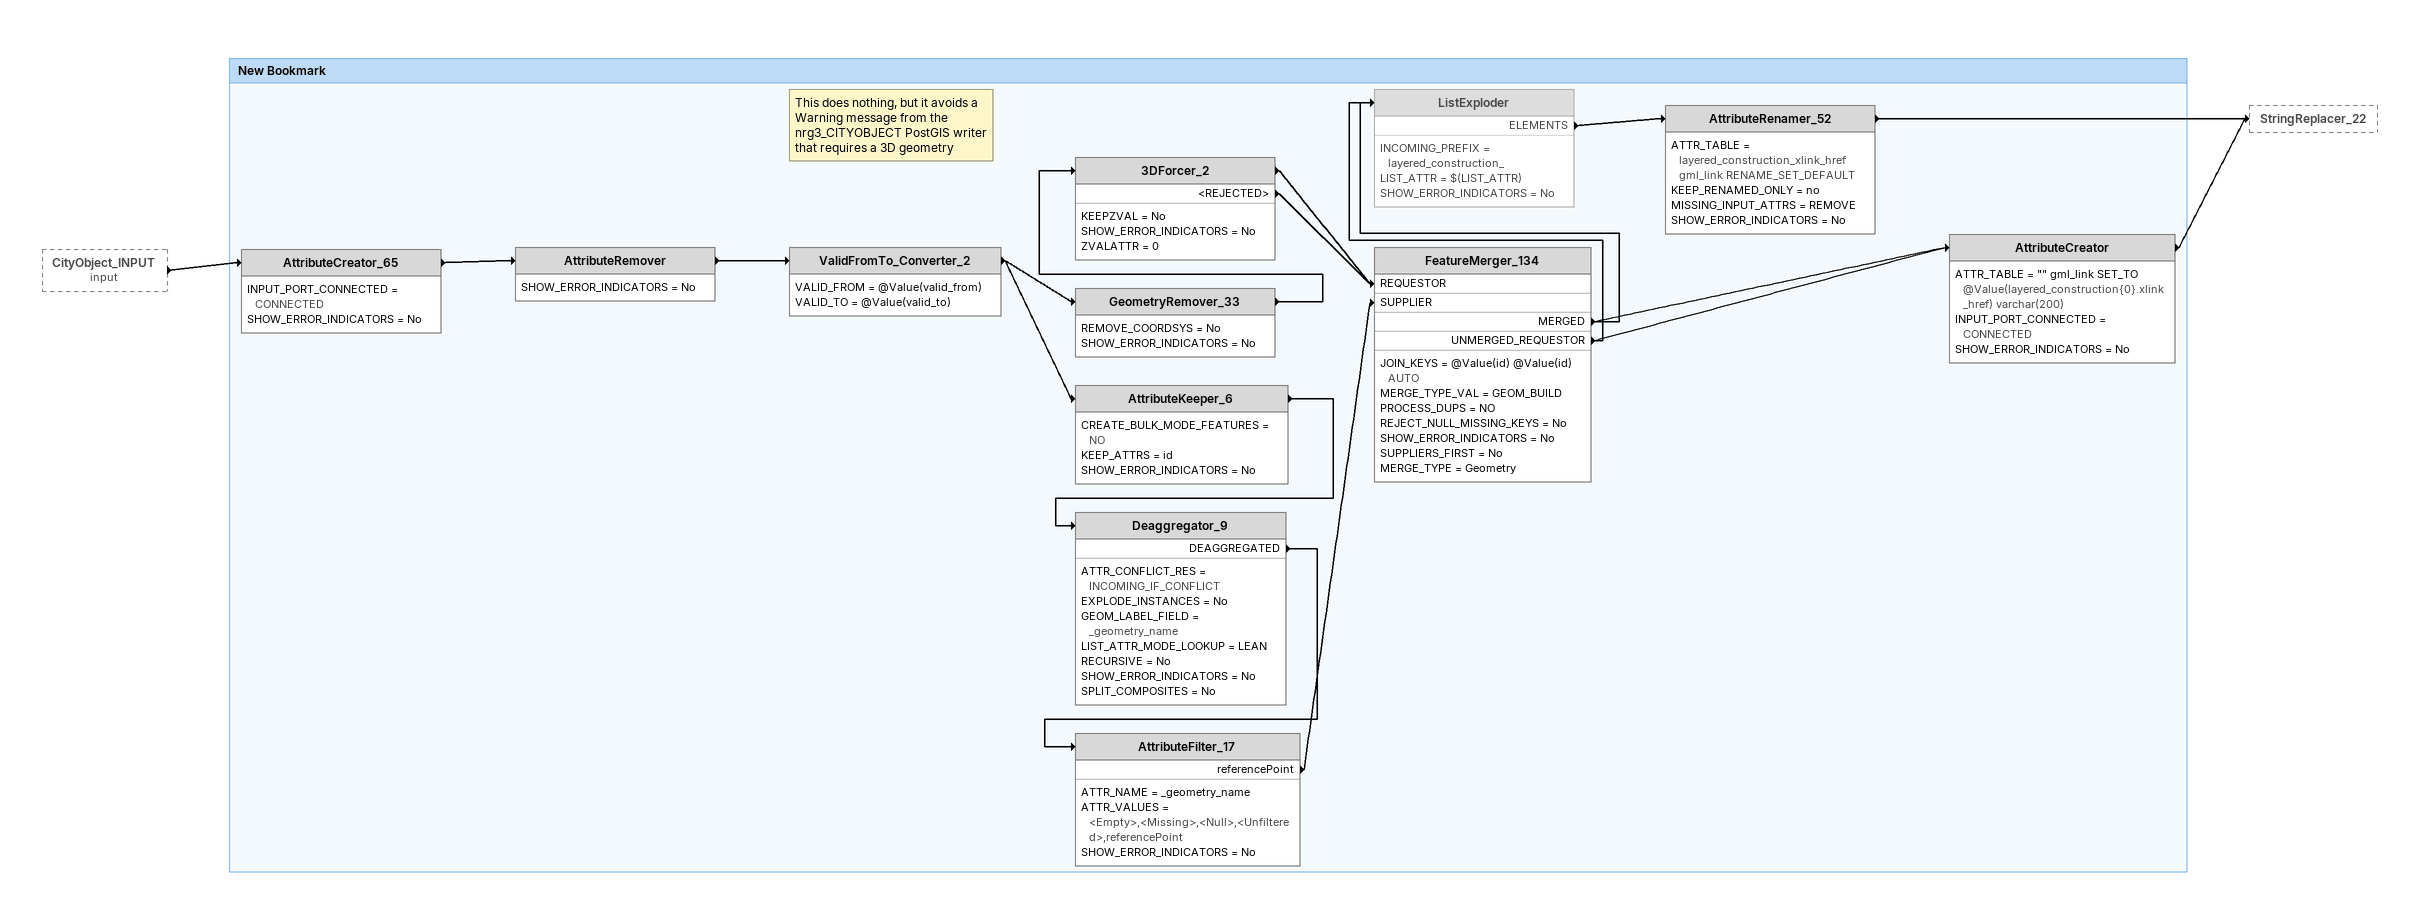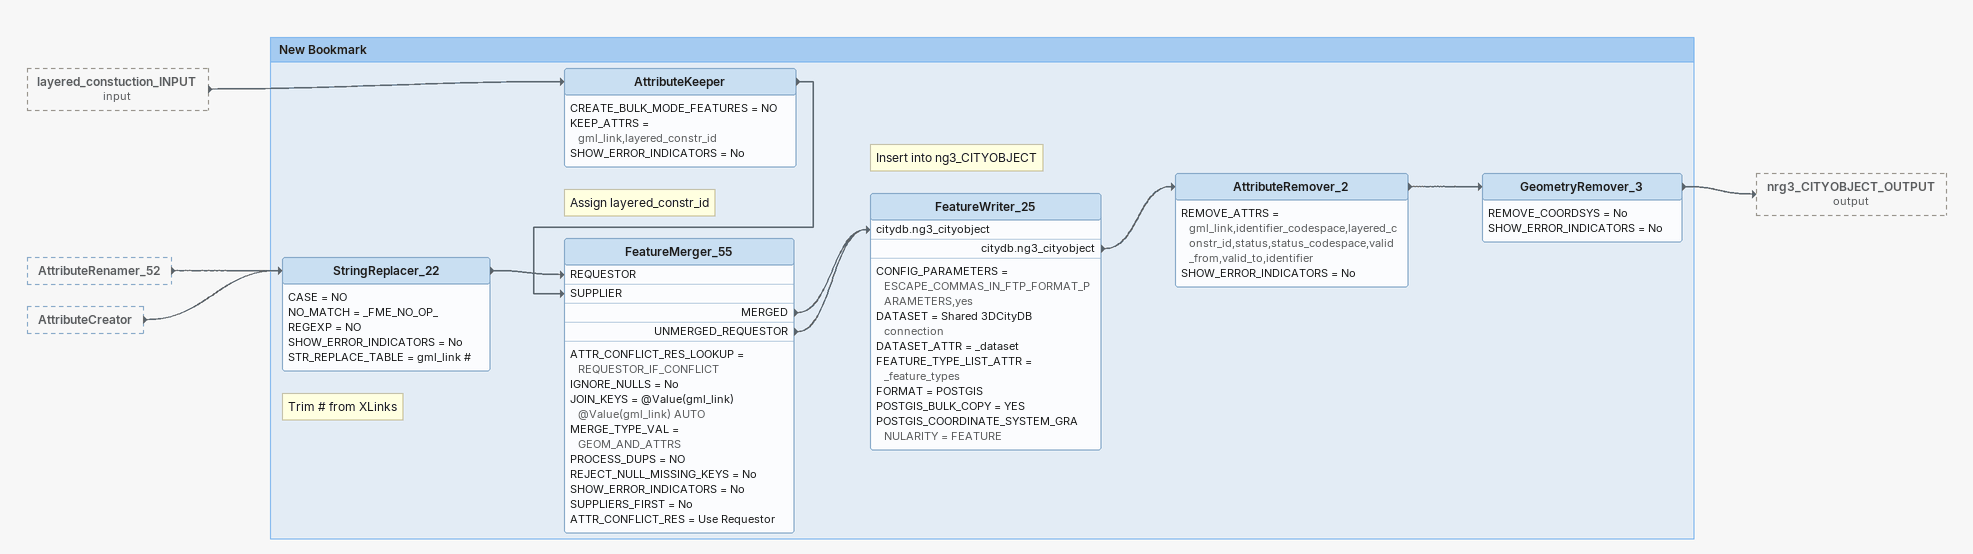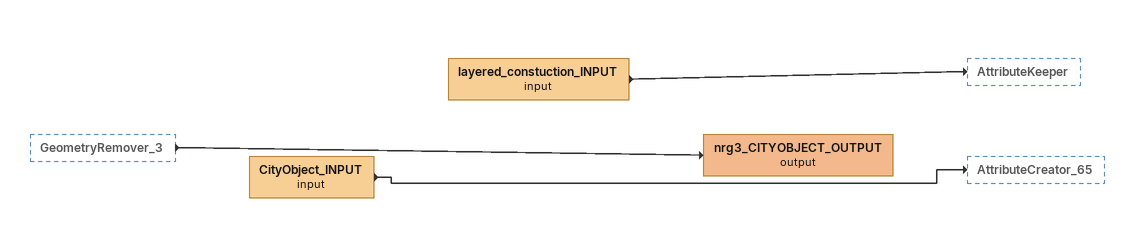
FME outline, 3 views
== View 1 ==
CityObject_INPUT (input) [outside]
    -> AttributeCreator_65

Bookmark: New Bookmark
AttributeCreator_65
    INPUT_PORT_CONNECTED = CONNECTED
    SHOW_ERROR_INDICATORS = No
    -> AttributeRemover
AttributeRemover
    SHOW_ERROR_INDICATORS = No
    -> ValidFromTo_Converter_2
ValidFromTo_Converter_2
    VALID_FROM = @Value(valid_from)
    VALID_TO = @Value(valid_to)
    -> AttributeKeeper_6
    -> GeometryRemover_33
GeometryRemover_33
    REMOVE_COORDSYS = No
    SHOW_ERROR_INDICATORS = No
    -> 3DForcer_2
Note: This does nothing, but it avoids a Warning message from the nrg3_CITYOBJECT PostGIS writer that requires a 3D geometry
3DForcer_2
    KEEPZVAL = No
    SHOW_ERROR_INDICATORS = No
    ZVALATTR = 0
    -> FeatureMerger_134 [REQUESTOR]
    <REJECTED> -> FeatureMerger_134 [REQUESTOR]
AttributeKeeper_6
    CREATE_BULK_MODE_FEATURES = NO
    KEEP_ATTRS = id
    SHOW_ERROR_INDICATORS = No
    -> Deaggregator_9
Deaggregator_9
    ATTR_CONFLICT_RES = INCOMING_IF_CONFLICT
    EXPLODE_INSTANCES = No
    GEOM_LABEL_FIELD = _geometry_name
    LIST_ATTR_MODE_LOOKUP = LEAN
    RECURSIVE = No
    SHOW_ERROR_INDICATORS = No
    SPLIT_COMPOSITES = No
    DEAGGREGATED -> AttributeFilter_17
AttributeFilter_17
    ATTR_NAME = _geometry_name
    ATTR_VALUES = <Empty>,<Missing>,<Null>,<Unfiltered>,referencePoint
    SHOW_ERROR_INDICATORS = No
    referencePoint -> FeatureMerger_134 [SUPPLIER]
FeatureMerger_134
    JOIN_KEYS = @Value(id) @Value(id) AUTO
    MERGE_TYPE_VAL = GEOM_BUILD
    PROCESS_DUPS = NO
    REJECT_NULL_MISSING_KEYS = No
    SHOW_ERROR_INDICATORS = No
    SUPPLIERS_FIRST = No
    MERGE_TYPE = Geometry
    MERGED -> ListExploder
    MERGED -> AttributeCreator
    UNMERGED_REQUESTOR -> ListExploder
    UNMERGED_REQUESTOR -> AttributeCreator
ListExploder [off]
    INCOMING_PREFIX = layered_construction_
    LIST_ATTR = $(LIST_ATTR)
    SHOW_ERROR_INDICATORS = No
    ELEMENTS -> AttributeRenamer_52
AttributeRenamer_52
    ATTR_TABLE = layered_construction_xlink_href gml_link RENAME_SET_DEFAULT
    KEEP_RENAMED_ONLY = no
    MISSING_INPUT_ATTRS = REMOVE
    SHOW_ERROR_INDICATORS = No
    -> StringReplacer_22
AttributeCreator
    ATTR_TABLE = "" gml_link SET_TO @Value(layered_construction{0}.xlink_href) varchar(200)
    INPUT_PORT_CONNECTED = CONNECTED
    SHOW_ERROR_INDICATORS = No
    -> StringReplacer_22

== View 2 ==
layered_constuction_INPUT (input) [outside]
    -> AttributeKeeper
AttributeRenamer_52 [outside]
    -> StringReplacer_22
AttributeCreator [outside]
    -> StringReplacer_22

Bookmark: New Bookmark
Note: Trim # from XLinks
StringReplacer_22
    CASE = NO
    NO_MATCH = _FME_NO_OP_
    REGEXP = NO
    SHOW_ERROR_INDICATORS = No
    STR_REPLACE_TABLE = gml_link #
    -> FeatureMerger_55 [REQUESTOR]
AttributeKeeper
    CREATE_BULK_MODE_FEATURES = NO
    KEEP_ATTRS = gml_link,layered_constr_id
    SHOW_ERROR_INDICATORS = No
    -> FeatureMerger_55 [SUPPLIER]
Note: Assign layered_constr_id
FeatureMerger_55
    ATTR_CONFLICT_RES_LOOKUP = REQUESTOR_IF_CONFLICT
    IGNORE_NULLS = No
    JOIN_KEYS = @Value(gml_link) @Value(gml_link) AUTO
    MERGE_TYPE_VAL = GEOM_AND_ATTRS
    PROCESS_DUPS = NO
    REJECT_NULL_MISSING_KEYS = No
    SHOW_ERROR_INDICATORS = No
    SUPPLIERS_FIRST = No
    ATTR_CONFLICT_RES = Use Requestor
    MERGED -> FeatureWriter_25 [citydb.ng3_cityobject]
    UNMERGED_REQUESTOR -> FeatureWriter_25 [citydb.ng3_cityobject]
Note: Insert into ng3_CITYOBJECT
FeatureWriter_25
    CONFIG_PARAMETERS = ESCAPE_COMMAS_IN_FTP_FORMAT_PARAMETERS,yes
    DATASET = Shared 3DCityDB connection
    DATASET_ATTR = _dataset
    FEATURE_TYPE_LIST_ATTR = _feature_types
    FORMAT = POSTGIS
    POSTGIS_BULK_COPY = YES
    POSTGIS_COORDINATE_SYSTEM_GRANULARITY = FEATURE
    citydb.ng3_cityobject -> AttributeRemover_2
AttributeRemover_2
    REMOVE_ATTRS = gml_link,identifier_codespace,layered_constr_id,status,status_codespace,valid_from,valid_to,identifier
    SHOW_ERROR_INDICATORS = No
    -> GeometryRemover_3
GeometryRemover_3
    REMOVE_COORDSYS = No
    SHOW_ERROR_INDICATORS = No
    -> nrg3_CITYOBJECT_OUTPUT (output)

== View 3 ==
GeometryRemover_3 [outside]
    -> nrg3_CITYOBJECT_OUTPUT (output)
CityObject_INPUT (input)
    -> AttributeCreator_65
layered_constuction_INPUT (input)
    -> AttributeKeeper
nrg3_CITYOBJECT_OUTPUT (output)
